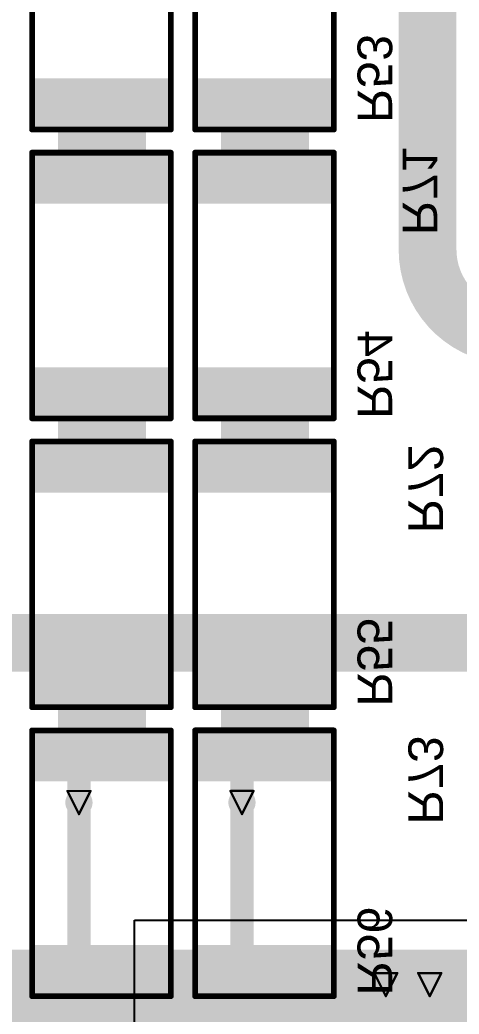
# Model space of a CAD drawing. Header units: inches. Extents: x 0 to 35.2, y -0.7 to 15.9.
# Drawn here: x 0.646 to 1.026, y 1.527 to 2.387 of the extents above; entities that cross this region are included whole.
import ezdxf

# ---------------------------------------------------------------- set-up
doc = ezdxf.new("R2010")
doc.units = ezdxf.units.IN
doc.header["$MEASUREMENT"] = 0
for name, color, linetype in [('Bottom Layer', 5, 'Continuous'), ('Bottom Overlay', 54, 'Continuous'), ('Bottom Paste', 16, 'Continuous'), ('Bottom Solder', 6, 'Continuous'), ('Drill Drawing', 1, 'Continuous'), ('GND1', 16, 'Continuous'), ('GND2', 76, 'Continuous'), ('Top Layer', 1, 'Continuous'), ('Via Holes', 16, 'Continuous')]:
    doc.layers.add(name, color=color, linetype=linetype)
doc.styles.add('Arial', font='', dxfattribs={"height": 0.2})
doc.styles.get('Arial').set_extended_font_data('Arial')

# ---------------------------------------------------------------- blocks, each defined once
blk = doc.blocks.new('RES_2010_B_10')
at = {"layer": 'Bottom Layer'}
for points in [[(-0.11024, 0.05512), (-0.0748, 0.05512), (-0.0748, -0.05512), (-0.11024, -0.05512)], [(0.0748, 0.05512), (0.11024, 0.05512), (0.11024, -0.05512), (0.0748, -0.05512)]]:
    blk.add_hatch(color=5, dxfattribs=at).paths.add_polyline_path(points)
at = {"layer": 'Bottom Paste'}
for points in [[(-0.11024, 0.05512), (-0.0748, 0.05512), (-0.0748, -0.05512), (-0.11024, -0.05512)], [(0.0748, 0.05512), (0.11024, 0.05512), (0.11024, -0.05512), (0.0748, -0.05512)]]:
    blk.add_hatch(color=16, dxfattribs=at).paths.add_polyline_path(points)
at = {"layer": 'Bottom Solder'}
for points in [[(-0.11424, 0.05912), (-0.0708, 0.05912), (-0.0708, -0.05912), (-0.11424, -0.05912)], [(0.0708, 0.05912), (0.11424, 0.05912), (0.11424, -0.05912), (0.0708, -0.05912)]]:
    blk.add_hatch(color=6, dxfattribs=at).paths.add_polyline_path(points)
at = {"layer": 'Bottom Overlay'}
for points in [[(-0.115, 0.06, 0.005, 0.005, 0), (-0.115, -0.06, 0.005, 0.005, 0)], [(-0.115, 0.06, 0.005, 0.005, 0), (0.115, 0.06, 0.005, 0.005, 0)], [(0.115, 0.06, 0.005, 0.005, 0), (0.115, -0.06, 0.005, 0.005, 0)], [(-0.115, -0.06, 0.005, 0.005, 0), (0.115, -0.06, 0.005, 0.005, 0)]]:
    blk.add_lwpolyline(points, format="xyseb", dxfattribs=at)
for points in [[(-0.11625, 0.06, 0.0025, 0.0025, 1), (-0.11375, 0.06, 0.0025, 0.0025, 1)], [(-0.11625, 0.06, 0.0025, 0.0025, 1), (-0.11375, 0.06, 0.0025, 0.0025, 1)], [(0.11375, 0.06, 0.0025, 0.0025, 1), (0.11625, 0.06, 0.0025, 0.0025, 1)], [(0.11375, 0.06, 0.0025, 0.0025, 1), (0.11625, 0.06, 0.0025, 0.0025, 1)], [(-0.11625, -0.06, 0.0025, 0.0025, 1), (-0.11375, -0.06, 0.0025, 0.0025, 1)], [(-0.11625, -0.06, 0.0025, 0.0025, 1), (-0.11375, -0.06, 0.0025, 0.0025, 1)], [(0.11375, -0.06, 0.0025, 0.0025, 1), (0.11625, -0.06, 0.0025, 0.0025, 1)], [(0.11375, -0.06, 0.0025, 0.0025, 1), (0.11625, -0.06, 0.0025, 0.0025, 1)]]:
    blk.add_lwpolyline(points, format="xyseb", close=True, dxfattribs=at)
blk = doc.blocks.new('RES_2010_B_13')
at = {"layer": 'Bottom Layer'}
for points in [[(-0.11024, 0.05512), (-0.0748, 0.05512), (-0.0748, -0.05512), (-0.11024, -0.05512)], [(0.0748, 0.05512), (0.11024, 0.05512), (0.11024, -0.05512), (0.0748, -0.05512)]]:
    blk.add_hatch(color=5, dxfattribs=at).paths.add_polyline_path(points)
at = {"layer": 'Bottom Paste'}
for points in [[(-0.11024, 0.05512), (-0.0748, 0.05512), (-0.0748, -0.05512), (-0.11024, -0.05512)], [(0.0748, 0.05512), (0.11024, 0.05512), (0.11024, -0.05512), (0.0748, -0.05512)]]:
    blk.add_hatch(color=16, dxfattribs=at).paths.add_polyline_path(points)
at = {"layer": 'Bottom Solder'}
for points in [[(-0.11424, 0.05912), (-0.0708, 0.05912), (-0.0708, -0.05912), (-0.11424, -0.05912)], [(0.0708, 0.05912), (0.11424, 0.05912), (0.11424, -0.05912), (0.0708, -0.05912)]]:
    blk.add_hatch(color=6, dxfattribs=at).paths.add_polyline_path(points)
at = {"layer": 'Bottom Overlay'}
for points in [[(-0.115, 0.06, 0.005, 0.005, 0), (-0.115, -0.06, 0.005, 0.005, 0)], [(-0.115, 0.06, 0.005, 0.005, 0), (0.115, 0.06, 0.005, 0.005, 0)], [(0.115, 0.06, 0.005, 0.005, 0), (0.115, -0.06, 0.005, 0.005, 0)], [(-0.115, -0.06, 0.005, 0.005, 0), (0.115, -0.06, 0.005, 0.005, 0)]]:
    blk.add_lwpolyline(points, format="xyseb", dxfattribs=at)
for points in [[(-0.11625, 0.06, 0.0025, 0.0025, 1), (-0.11375, 0.06, 0.0025, 0.0025, 1)], [(-0.11625, 0.06, 0.0025, 0.0025, 1), (-0.11375, 0.06, 0.0025, 0.0025, 1)], [(0.11375, 0.06, 0.0025, 0.0025, 1), (0.11625, 0.06, 0.0025, 0.0025, 1)], [(0.11375, 0.06, 0.0025, 0.0025, 1), (0.11625, 0.06, 0.0025, 0.0025, 1)], [(-0.11625, -0.06, 0.0025, 0.0025, 1), (-0.11375, -0.06, 0.0025, 0.0025, 1)], [(-0.11625, -0.06, 0.0025, 0.0025, 1), (-0.11375, -0.06, 0.0025, 0.0025, 1)], [(0.11375, -0.06, 0.0025, 0.0025, 1), (0.11625, -0.06, 0.0025, 0.0025, 1)], [(0.11375, -0.06, 0.0025, 0.0025, 1), (0.11625, -0.06, 0.0025, 0.0025, 1)]]:
    blk.add_lwpolyline(points, format="xyseb", close=True, dxfattribs=at)
blk = doc.blocks.new('RES_2010_B_59')
at = {"layer": 'Bottom Layer'}
for points in [[(-0.11024, 0.05512), (-0.0748, 0.05512), (-0.0748, -0.05512), (-0.11024, -0.05512)], [(0.0748, 0.05512), (0.11024, 0.05512), (0.11024, -0.05512), (0.0748, -0.05512)]]:
    blk.add_hatch(color=5, dxfattribs=at).paths.add_polyline_path(points)
at = {"layer": 'Bottom Paste'}
for points in [[(-0.11024, 0.05512), (-0.0748, 0.05512), (-0.0748, -0.05512), (-0.11024, -0.05512)], [(0.0748, 0.05512), (0.11024, 0.05512), (0.11024, -0.05512), (0.0748, -0.05512)]]:
    blk.add_hatch(color=16, dxfattribs=at).paths.add_polyline_path(points)
at = {"layer": 'Bottom Solder'}
for points in [[(-0.11424, 0.05912), (-0.0708, 0.05912), (-0.0708, -0.05912), (-0.11424, -0.05912)], [(0.0708, 0.05912), (0.11424, 0.05912), (0.11424, -0.05912), (0.0708, -0.05912)]]:
    blk.add_hatch(color=6, dxfattribs=at).paths.add_polyline_path(points)
at = {"layer": 'Bottom Overlay'}
for points in [[(0.115, 0.06, 0.005, 0.005, 0), (-0.115, 0.06, 0.005, 0.005, 0)], [(-0.115, -0.06, 0.005, 0.005, 0), (-0.115, 0.06, 0.005, 0.005, 0)], [(0.115, -0.06, 0.005, 0.005, 0), (0.115, 0.06, 0.005, 0.005, 0)], [(0.115, -0.06, 0.005, 0.005, 0), (-0.115, -0.06, 0.005, 0.005, 0)]]:
    blk.add_lwpolyline(points, format="xyseb", dxfattribs=at)
for points in [[(-0.11625, 0.06, 0.0025, 0.0025, 1), (-0.11375, 0.06, 0.0025, 0.0025, 1)], [(-0.11625, 0.06, 0.0025, 0.0025, 1), (-0.11375, 0.06, 0.0025, 0.0025, 1)], [(0.11375, 0.06, 0.0025, 0.0025, 1), (0.11625, 0.06, 0.0025, 0.0025, 1)], [(0.11375, 0.06, 0.0025, 0.0025, 1), (0.11625, 0.06, 0.0025, 0.0025, 1)], [(-0.11625, -0.06, 0.0025, 0.0025, 1), (-0.11375, -0.06, 0.0025, 0.0025, 1)], [(-0.11625, -0.06, 0.0025, 0.0025, 1), (-0.11375, -0.06, 0.0025, 0.0025, 1)], [(0.11375, -0.06, 0.0025, 0.0025, 1), (0.11625, -0.06, 0.0025, 0.0025, 1)], [(0.11375, -0.06, 0.0025, 0.0025, 1), (0.11625, -0.06, 0.0025, 0.0025, 1)]]:
    blk.add_lwpolyline(points, format="xyseb", close=True, dxfattribs=at)
blk = doc.blocks.new('RES_2010_B_60')
at = {"layer": 'Bottom Layer'}
for points in [[(-0.11024, 0.05512), (-0.0748, 0.05512), (-0.0748, -0.05512), (-0.11024, -0.05512)], [(0.0748, 0.05512), (0.11024, 0.05512), (0.11024, -0.05512), (0.0748, -0.05512)]]:
    blk.add_hatch(color=5, dxfattribs=at).paths.add_polyline_path(points)
at = {"layer": 'Bottom Paste'}
for points in [[(-0.11024, 0.05512), (-0.0748, 0.05512), (-0.0748, -0.05512), (-0.11024, -0.05512)], [(0.0748, 0.05512), (0.11024, 0.05512), (0.11024, -0.05512), (0.0748, -0.05512)]]:
    blk.add_hatch(color=16, dxfattribs=at).paths.add_polyline_path(points)
at = {"layer": 'Bottom Solder'}
for points in [[(-0.11424, 0.05912), (-0.0708, 0.05912), (-0.0708, -0.05912), (-0.11424, -0.05912)], [(0.0708, 0.05912), (0.11424, 0.05912), (0.11424, -0.05912), (0.0708, -0.05912)]]:
    blk.add_hatch(color=6, dxfattribs=at).paths.add_polyline_path(points)
at = {"layer": 'Bottom Overlay'}
for points in [[(0.115, 0.06, 0.005, 0.005, 0), (-0.115, 0.06, 0.005, 0.005, 0)], [(-0.115, -0.06, 0.005, 0.005, 0), (-0.115, 0.06, 0.005, 0.005, 0)], [(0.115, -0.06, 0.005, 0.005, 0), (0.115, 0.06, 0.005, 0.005, 0)], [(0.115, -0.06, 0.005, 0.005, 0), (-0.115, -0.06, 0.005, 0.005, 0)]]:
    blk.add_lwpolyline(points, format="xyseb", dxfattribs=at)
for points in [[(-0.11625, 0.06, 0.0025, 0.0025, 1), (-0.11375, 0.06, 0.0025, 0.0025, 1)], [(-0.11625, 0.06, 0.0025, 0.0025, 1), (-0.11375, 0.06, 0.0025, 0.0025, 1)], [(0.11375, 0.06, 0.0025, 0.0025, 1), (0.11625, 0.06, 0.0025, 0.0025, 1)], [(0.11375, 0.06, 0.0025, 0.0025, 1), (0.11625, 0.06, 0.0025, 0.0025, 1)], [(-0.11625, -0.06, 0.0025, 0.0025, 1), (-0.11375, -0.06, 0.0025, 0.0025, 1)], [(-0.11625, -0.06, 0.0025, 0.0025, 1), (-0.11375, -0.06, 0.0025, 0.0025, 1)], [(0.11375, -0.06, 0.0025, 0.0025, 1), (0.11625, -0.06, 0.0025, 0.0025, 1)], [(0.11375, -0.06, 0.0025, 0.0025, 1), (0.11625, -0.06, 0.0025, 0.0025, 1)]]:
    blk.add_lwpolyline(points, format="xyseb", close=True, dxfattribs=at)
blk = doc.blocks.new('RES_2010_B_61')
at = {"layer": 'Bottom Layer'}
for points in [[(-0.11024, 0.05512), (-0.0748, 0.05512), (-0.0748, -0.05512), (-0.11024, -0.05512)], [(0.0748, 0.05512), (0.11024, 0.05512), (0.11024, -0.05512), (0.0748, -0.05512)]]:
    blk.add_hatch(color=5, dxfattribs=at).paths.add_polyline_path(points)
at = {"layer": 'Bottom Paste'}
for points in [[(-0.11024, 0.05512), (-0.0748, 0.05512), (-0.0748, -0.05512), (-0.11024, -0.05512)], [(0.0748, 0.05512), (0.11024, 0.05512), (0.11024, -0.05512), (0.0748, -0.05512)]]:
    blk.add_hatch(color=16, dxfattribs=at).paths.add_polyline_path(points)
at = {"layer": 'Bottom Solder'}
for points in [[(-0.11424, 0.05912), (-0.0708, 0.05912), (-0.0708, -0.05912), (-0.11424, -0.05912)], [(0.0708, 0.05912), (0.11424, 0.05912), (0.11424, -0.05912), (0.0708, -0.05912)]]:
    blk.add_hatch(color=6, dxfattribs=at).paths.add_polyline_path(points)
at = {"layer": 'Bottom Overlay'}
for points in [[(0.115, 0.06, 0.005, 0.005, 0), (-0.115, 0.06, 0.005, 0.005, 0)], [(-0.115, -0.06, 0.005, 0.005, 0), (-0.115, 0.06, 0.005, 0.005, 0)], [(0.115, -0.06, 0.005, 0.005, 0), (0.115, 0.06, 0.005, 0.005, 0)], [(0.115, -0.06, 0.005, 0.005, 0), (-0.115, -0.06, 0.005, 0.005, 0)]]:
    blk.add_lwpolyline(points, format="xyseb", dxfattribs=at)
for points in [[(-0.11625, 0.06, 0.0025, 0.0025, 1), (-0.11375, 0.06, 0.0025, 0.0025, 1)], [(-0.11625, 0.06, 0.0025, 0.0025, 1), (-0.11375, 0.06, 0.0025, 0.0025, 1)], [(0.11375, 0.06, 0.0025, 0.0025, 1), (0.11625, 0.06, 0.0025, 0.0025, 1)], [(0.11375, 0.06, 0.0025, 0.0025, 1), (0.11625, 0.06, 0.0025, 0.0025, 1)], [(-0.11625, -0.06, 0.0025, 0.0025, 1), (-0.11375, -0.06, 0.0025, 0.0025, 1)], [(-0.11625, -0.06, 0.0025, 0.0025, 1), (-0.11375, -0.06, 0.0025, 0.0025, 1)], [(0.11375, -0.06, 0.0025, 0.0025, 1), (0.11625, -0.06, 0.0025, 0.0025, 1)], [(0.11375, -0.06, 0.0025, 0.0025, 1), (0.11625, -0.06, 0.0025, 0.0025, 1)]]:
    blk.add_lwpolyline(points, format="xyseb", close=True, dxfattribs=at)
blk = doc.blocks.new('RES_2010_B_83')
at = {"layer": 'Bottom Layer'}
for points in [[(-0.11024, 0.05512), (-0.0748, 0.05512), (-0.0748, -0.05512), (-0.11024, -0.05512)], [(0.0748, 0.05512), (0.11024, 0.05512), (0.11024, -0.05512), (0.0748, -0.05512)]]:
    blk.add_hatch(color=5, dxfattribs=at).paths.add_polyline_path(points)
at = {"layer": 'Bottom Paste'}
for points in [[(-0.11024, 0.05512), (-0.0748, 0.05512), (-0.0748, -0.05512), (-0.11024, -0.05512)], [(0.0748, 0.05512), (0.11024, 0.05512), (0.11024, -0.05512), (0.0748, -0.05512)]]:
    blk.add_hatch(color=16, dxfattribs=at).paths.add_polyline_path(points)
at = {"layer": 'Bottom Solder'}
for points in [[(-0.11424, 0.05912), (-0.0708, 0.05912), (-0.0708, -0.05912), (-0.11424, -0.05912)], [(0.0708, 0.05912), (0.11424, 0.05912), (0.11424, -0.05912), (0.0708, -0.05912)]]:
    blk.add_hatch(color=6, dxfattribs=at).paths.add_polyline_path(points)
at = {"layer": 'Bottom Overlay'}
for points in [[(0.115, 0.06, 0.005, 0.005, 0), (-0.115, 0.06, 0.005, 0.005, 0)], [(-0.115, -0.06, 0.005, 0.005, 0), (-0.115, 0.06, 0.005, 0.005, 0)], [(0.115, -0.06, 0.005, 0.005, 0), (0.115, 0.06, 0.005, 0.005, 0)], [(0.115, -0.06, 0.005, 0.005, 0), (-0.115, -0.06, 0.005, 0.005, 0)]]:
    blk.add_lwpolyline(points, format="xyseb", dxfattribs=at)
for points in [[(-0.11625, 0.06, 0.0025, 0.0025, 1), (-0.11375, 0.06, 0.0025, 0.0025, 1)], [(-0.11625, 0.06, 0.0025, 0.0025, 1), (-0.11375, 0.06, 0.0025, 0.0025, 1)], [(0.11375, 0.06, 0.0025, 0.0025, 1), (0.11625, 0.06, 0.0025, 0.0025, 1)], [(0.11375, 0.06, 0.0025, 0.0025, 1), (0.11625, 0.06, 0.0025, 0.0025, 1)], [(-0.11625, -0.06, 0.0025, 0.0025, 1), (-0.11375, -0.06, 0.0025, 0.0025, 1)], [(-0.11625, -0.06, 0.0025, 0.0025, 1), (-0.11375, -0.06, 0.0025, 0.0025, 1)], [(0.11375, -0.06, 0.0025, 0.0025, 1), (0.11625, -0.06, 0.0025, 0.0025, 1)], [(0.11375, -0.06, 0.0025, 0.0025, 1), (0.11625, -0.06, 0.0025, 0.0025, 1)]]:
    blk.add_lwpolyline(points, format="xyseb", close=True, dxfattribs=at)
blk = doc.blocks.new('RES_2010_B_84')
at = {"layer": 'Bottom Layer'}
for points in [[(-0.11024, 0.05512), (-0.0748, 0.05512), (-0.0748, -0.05512), (-0.11024, -0.05512)], [(0.0748, 0.05512), (0.11024, 0.05512), (0.11024, -0.05512), (0.0748, -0.05512)]]:
    blk.add_hatch(color=5, dxfattribs=at).paths.add_polyline_path(points)
at = {"layer": 'Bottom Paste'}
for points in [[(-0.11024, 0.05512), (-0.0748, 0.05512), (-0.0748, -0.05512), (-0.11024, -0.05512)], [(0.0748, 0.05512), (0.11024, 0.05512), (0.11024, -0.05512), (0.0748, -0.05512)]]:
    blk.add_hatch(color=16, dxfattribs=at).paths.add_polyline_path(points)
at = {"layer": 'Bottom Solder'}
for points in [[(-0.11424, 0.05912), (-0.0708, 0.05912), (-0.0708, -0.05912), (-0.11424, -0.05912)], [(0.0708, 0.05912), (0.11424, 0.05912), (0.11424, -0.05912), (0.0708, -0.05912)]]:
    blk.add_hatch(color=6, dxfattribs=at).paths.add_polyline_path(points)
at = {"layer": 'Bottom Overlay'}
for points in [[(0.115, 0.06, 0.005, 0.005, 0), (-0.115, 0.06, 0.005, 0.005, 0)], [(-0.115, -0.06, 0.005, 0.005, 0), (-0.115, 0.06, 0.005, 0.005, 0)], [(0.115, -0.06, 0.005, 0.005, 0), (0.115, 0.06, 0.005, 0.005, 0)], [(0.115, -0.06, 0.005, 0.005, 0), (-0.115, -0.06, 0.005, 0.005, 0)]]:
    blk.add_lwpolyline(points, format="xyseb", dxfattribs=at)
for points in [[(-0.11625, 0.06, 0.0025, 0.0025, 1), (-0.11375, 0.06, 0.0025, 0.0025, 1)], [(-0.11625, 0.06, 0.0025, 0.0025, 1), (-0.11375, 0.06, 0.0025, 0.0025, 1)], [(0.11375, 0.06, 0.0025, 0.0025, 1), (0.11625, 0.06, 0.0025, 0.0025, 1)], [(0.11375, 0.06, 0.0025, 0.0025, 1), (0.11625, 0.06, 0.0025, 0.0025, 1)], [(-0.11625, -0.06, 0.0025, 0.0025, 1), (-0.11375, -0.06, 0.0025, 0.0025, 1)], [(-0.11625, -0.06, 0.0025, 0.0025, 1), (-0.11375, -0.06, 0.0025, 0.0025, 1)], [(0.11375, -0.06, 0.0025, 0.0025, 1), (0.11625, -0.06, 0.0025, 0.0025, 1)], [(0.11375, -0.06, 0.0025, 0.0025, 1), (0.11625, -0.06, 0.0025, 0.0025, 1)]]:
    blk.add_lwpolyline(points, format="xyseb", close=True, dxfattribs=at)
blk = doc.blocks.new('RES_2010_B_85')
at = {"layer": 'Bottom Layer'}
for points in [[(-0.11024, 0.05512), (-0.0748, 0.05512), (-0.0748, -0.05512), (-0.11024, -0.05512)], [(0.0748, 0.05512), (0.11024, 0.05512), (0.11024, -0.05512), (0.0748, -0.05512)]]:
    blk.add_hatch(color=5, dxfattribs=at).paths.add_polyline_path(points)
at = {"layer": 'Bottom Paste'}
for points in [[(-0.11024, 0.05512), (-0.0748, 0.05512), (-0.0748, -0.05512), (-0.11024, -0.05512)], [(0.0748, 0.05512), (0.11024, 0.05512), (0.11024, -0.05512), (0.0748, -0.05512)]]:
    blk.add_hatch(color=16, dxfattribs=at).paths.add_polyline_path(points)
at = {"layer": 'Bottom Solder'}
for points in [[(-0.11424, 0.05912), (-0.0708, 0.05912), (-0.0708, -0.05912), (-0.11424, -0.05912)], [(0.0708, 0.05912), (0.11424, 0.05912), (0.11424, -0.05912), (0.0708, -0.05912)]]:
    blk.add_hatch(color=6, dxfattribs=at).paths.add_polyline_path(points)
at = {"layer": 'Bottom Overlay'}
for points in [[(0.115, 0.06, 0.005, 0.005, 0), (-0.115, 0.06, 0.005, 0.005, 0)], [(-0.115, -0.06, 0.005, 0.005, 0), (-0.115, 0.06, 0.005, 0.005, 0)], [(0.115, -0.06, 0.005, 0.005, 0), (0.115, 0.06, 0.005, 0.005, 0)], [(0.115, -0.06, 0.005, 0.005, 0), (-0.115, -0.06, 0.005, 0.005, 0)]]:
    blk.add_lwpolyline(points, format="xyseb", dxfattribs=at)
for points in [[(-0.11625, 0.06, 0.0025, 0.0025, 1), (-0.11375, 0.06, 0.0025, 0.0025, 1)], [(-0.11625, 0.06, 0.0025, 0.0025, 1), (-0.11375, 0.06, 0.0025, 0.0025, 1)], [(0.11375, 0.06, 0.0025, 0.0025, 1), (0.11625, 0.06, 0.0025, 0.0025, 1)], [(0.11375, 0.06, 0.0025, 0.0025, 1), (0.11625, 0.06, 0.0025, 0.0025, 1)], [(-0.11625, -0.06, 0.0025, 0.0025, 1), (-0.11375, -0.06, 0.0025, 0.0025, 1)], [(-0.11625, -0.06, 0.0025, 0.0025, 1), (-0.11375, -0.06, 0.0025, 0.0025, 1)], [(0.11375, -0.06, 0.0025, 0.0025, 1), (0.11625, -0.06, 0.0025, 0.0025, 1)], [(0.11375, -0.06, 0.0025, 0.0025, 1), (0.11625, -0.06, 0.0025, 0.0025, 1)]]:
    blk.add_lwpolyline(points, format="xyseb", close=True, dxfattribs=at)

msp = doc.modelspace()

# ---------------------------------------------------------------- hatches: boundary and pattern name
at = {"layer": 'Bottom Layer'}
for points in [[(0.67906, 2.24997), (0.75515, 2.24997), (0.75515, 2.31493), (0.67906, 2.31493)], [(0.82004, 2.24999), (0.89613, 2.24999), (0.89613, 2.31495), (0.82004, 2.31495)], [(0.67905, 1.99997), (0.75514, 1.99997), (0.75514, 2.06494), (0.67905, 2.06494)], [(0.82004, 1.99999), (0.89613, 1.99999), (0.89613, 2.06495), (0.82004, 2.06495)], [(0.67905, 1.74997), (0.75514, 1.74997), (0.75514, 1.81493), (0.67905, 1.81493)], [(0.82004, 1.74999), (0.89613, 1.74999), (0.89613, 1.81495), (0.82004, 1.81495)], [(0.37934, 1.45447), (1.36, 1.45447), (1.36, 1.58265), (0.37934, 1.58265)]]:
    msp.add_hatch(color=5, dxfattribs=at).paths.add_polyline_path(points)
h = msp.add_hatch(color=5, dxfattribs=at)
edge = h.paths.add_edge_path()
edge.add_arc((0.69709, 1.70998), 0.01181, 0, 360)
h = msp.add_hatch(color=5, dxfattribs=at)
edge = h.paths.add_edge_path()
edge.add_arc((0.83808, 1.71001), 0.01181, 0, 360)
h = msp.add_hatch(color=5, dxfattribs=at)
edge = h.paths.add_edge_path()
edge.add_arc((0.96246, 1.55245), 0.01181, 0, 360)
h = msp.add_hatch(color=5, dxfattribs=at)
edge = h.paths.add_edge_path()
edge.add_arc((1.00046, 1.55245), 0.01181, 0, 360)
at = {"layer": 'GND1'}
h = msp.add_hatch(color=16, dxfattribs=at)
edge = h.paths.add_edge_path()
edge.add_arc((0.69709, 1.70998), 0.01181, 0, 360)
h = msp.add_hatch(color=16, dxfattribs=at)
edge = h.paths.add_edge_path()
edge.add_arc((0.83808, 1.71001), 0.01181, 0, 360)
h = msp.add_hatch(color=16, dxfattribs=at)
edge = h.paths.add_edge_path()
edge.add_arc((0.96246, 1.55245), 0.01181, 0, 360)
h = msp.add_hatch(color=16, dxfattribs=at)
edge = h.paths.add_edge_path()
edge.add_arc((1.00046, 1.55245), 0.01181, 0, 360)
at = {"layer": 'GND2'}
h = msp.add_hatch(color=76, dxfattribs=at)
edge = h.paths.add_edge_path()
edge.add_arc((0.69709, 1.70998), 0.01181, 0, 360)
h = msp.add_hatch(color=76, dxfattribs=at)
edge = h.paths.add_edge_path()
edge.add_arc((0.83808, 1.71001), 0.01181, 0, 360)
h = msp.add_hatch(color=76, dxfattribs=at)
edge = h.paths.add_edge_path()
edge.add_arc((0.96246, 1.55245), 0.01181, 0, 360)
h = msp.add_hatch(color=76, dxfattribs=at)
edge = h.paths.add_edge_path()
edge.add_arc((1.00046, 1.55245), 0.01181, 0, 360)
at = {"layer": 'Top Layer'}
h = msp.add_hatch(color=1, dxfattribs=at)
edge = h.paths.add_edge_path()
edge.add_arc((0.69709, 1.70998), 0.01181, 0, 360)
h = msp.add_hatch(color=1, dxfattribs=at)
edge = h.paths.add_edge_path()
edge.add_arc((0.83808, 1.71001), 0.01181, 0, 360)
h = msp.add_hatch(color=1, dxfattribs=at)
edge = h.paths.add_edge_path()
edge.add_arc((0.96246, 1.55245), 0.01181, 0, 360)
h = msp.add_hatch(color=1, dxfattribs=at)
edge = h.paths.add_edge_path()
edge.add_arc((1.00046, 1.55245), 0.01181, 0, 360)
at = {"layer": 'Via Holes'}
h = msp.add_hatch(color=7, dxfattribs=at)
edge = h.paths.add_edge_path()
edge.add_arc((0.69709, 1.70998), 0.00591, 0, 360)
h = msp.add_hatch(color=7, dxfattribs=at)
edge = h.paths.add_edge_path()
edge.add_arc((0.83808, 1.71001), 0.00591, 0, 360)
h = msp.add_hatch(color=7, dxfattribs=at)
edge = h.paths.add_edge_path()
edge.add_arc((0.96246, 1.55245), 0.00591, 0, 360)
h = msp.add_hatch(color=7, dxfattribs=at)
edge = h.paths.add_edge_path()
edge.add_arc((1.00046, 1.55245), 0.00591, 0, 360)

# ---------------------------------------------------------------- linework, layer by layer
at = {"layer": 'Bottom Layer'}
for points in [[(0.69709, 1.70998, 0.02, 0.02, 0), (0.69709, 1.74996, 0.02, 0.02, 0)], [(0.83808, 1.71001, 0.02, 0.02, 0), (0.83808, 1.74998, 0.02, 0.02, 0)]]:
    msp.add_lwpolyline(points, format="xyseb", dxfattribs=at)
for points in [[(0.69209, 1.74996, 0.01, 0.01, 1), (0.70209, 1.74996, 0.01, 0.01, 1)], [(0.83308, 1.74998, 0.01, 0.01, 1), (0.84308, 1.74998, 0.01, 0.01, 1)], [(0.69209, 1.70998, 0.01, 0.01, 1), (0.70209, 1.70998, 0.01, 0.01, 1)], [(0.83308, 1.71001, 0.01, 0.01, 1), (0.84308, 1.71001, 0.01, 0.01, 1)]]:
    msp.add_lwpolyline(points, format="xyseb", close=True, dxfattribs=at)
at = {"layer": 'Drill Drawing'}
for points in [[(0.68709, 1.71998, 0.002, 0.002, 0), (0.70709, 1.71998, 0.002, 0.002, 0)], [(0.68709, 1.71998, 0.002, 0.002, 0), (0.69709, 1.69998, 0.002, 0.002, 0)], [(0.69709, 1.69998, 0.002, 0.002, 0), (0.70709, 1.71998, 0.002, 0.002, 0)], [(0.82808, 1.72001, 0.002, 0.002, 0), (0.84808, 1.72001, 0.002, 0.002, 0)], [(0.82808, 1.72001, 0.002, 0.002, 0), (0.83808, 1.70001, 0.002, 0.002, 0)], [(0.83808, 1.70001, 0.002, 0.002, 0), (0.84808, 1.72001, 0.002, 0.002, 0)], [(0.95246, 1.56245, 0.002, 0.002, 0), (0.97246, 1.56245, 0.002, 0.002, 0)], [(0.95246, 1.56245, 0.002, 0.002, 0), (0.96246, 1.54245, 0.002, 0.002, 0)], [(0.96246, 1.54245, 0.002, 0.002, 0), (0.97246, 1.56245, 0.002, 0.002, 0)], [(0.99046, 1.56245, 0.002, 0.002, 0), (1.01046, 1.56245, 0.002, 0.002, 0)], [(0.99046, 1.56245, 0.002, 0.002, 0), (1.00046, 1.54245, 0.002, 0.002, 0)], [(1.00046, 1.54245, 0.002, 0.002, 0), (1.01046, 1.56245, 0.002, 0.002, 0)]]:
    msp.add_lwpolyline(points, format="xyseb", dxfattribs=at)
for points in [[(0.68659, 1.71998, 0.001, 0.001, 1), (0.68759, 1.71998, 0.001, 0.001, 1)], [(0.68659, 1.71998, 0.001, 0.001, 1), (0.68759, 1.71998, 0.001, 0.001, 1)], [(0.70659, 1.71998, 0.001, 0.001, 1), (0.70759, 1.71998, 0.001, 0.001, 1)], [(0.70659, 1.71998, 0.001, 0.001, 1), (0.70759, 1.71998, 0.001, 0.001, 1)], [(0.82758, 1.72001, 0.001, 0.001, 1), (0.82858, 1.72001, 0.001, 0.001, 1)], [(0.82758, 1.72001, 0.001, 0.001, 1), (0.82858, 1.72001, 0.001, 0.001, 1)], [(0.84758, 1.72001, 0.001, 0.001, 1), (0.84858, 1.72001, 0.001, 0.001, 1)], [(0.84758, 1.72001, 0.001, 0.001, 1), (0.84858, 1.72001, 0.001, 0.001, 1)], [(0.69659, 1.69998, 0.001, 0.001, 1), (0.69759, 1.69998, 0.001, 0.001, 1)], [(0.69659, 1.69998, 0.001, 0.001, 1), (0.69759, 1.69998, 0.001, 0.001, 1)], [(0.83758, 1.70001, 0.001, 0.001, 1), (0.83858, 1.70001, 0.001, 0.001, 1)], [(0.83758, 1.70001, 0.001, 0.001, 1), (0.83858, 1.70001, 0.001, 0.001, 1)], [(0.95196, 1.56245, 0.001, 0.001, 1), (0.95296, 1.56245, 0.001, 0.001, 1)], [(0.95196, 1.56245, 0.001, 0.001, 1), (0.95296, 1.56245, 0.001, 0.001, 1)], [(0.97196, 1.56245, 0.001, 0.001, 1), (0.97296, 1.56245, 0.001, 0.001, 1)], [(0.97196, 1.56245, 0.001, 0.001, 1), (0.97296, 1.56245, 0.001, 0.001, 1)], [(0.98996, 1.56245, 0.001, 0.001, 1), (0.99096, 1.56245, 0.001, 0.001, 1)], [(0.98996, 1.56245, 0.001, 0.001, 1), (0.99096, 1.56245, 0.001, 0.001, 1)], [(1.00996, 1.56245, 0.001, 0.001, 1), (1.01096, 1.56245, 0.001, 0.001, 1)], [(1.00996, 1.56245, 0.001, 0.001, 1), (1.01096, 1.56245, 0.001, 0.001, 1)], [(0.96196, 1.54245, 0.001, 0.001, 1), (0.96296, 1.54245, 0.001, 0.001, 1)], [(0.96196, 1.54245, 0.001, 0.001, 1), (0.96296, 1.54245, 0.001, 0.001, 1)], [(0.99996, 1.54245, 0.001, 0.001, 1), (1.00096, 1.54245, 0.001, 0.001, 1)], [(0.99996, 1.54245, 0.001, 0.001, 1), (1.00096, 1.54245, 0.001, 0.001, 1)]]:
    msp.add_lwpolyline(points, format="xyseb", close=True, dxfattribs=at)
at = {"layer": 'GND1'}
for p, q in [((0.745, 0.72), (0.745, 1.60827)), ((0.745, 1.60827), (1.26, 1.60827))]:
    msp.add_line(p, q, dxfattribs=at)
at = {"layer": 'Top Layer'}
for points in [[(0.99858, 2.1885, 0.05, 0.05, 0), (0.99858, 2.89589, 0.05, 0.05, 0)], [(1.07295, 2.11413, 0.05, 0.05, -0.414214), (0.99858, 2.1885, 0.05, 0.05, 0)], [(0.42398, 1.84819, 0.05, 0.05, 0), (1.23429, 1.84819, 0.05, 0.05, 0)], [(0.69709, 1.36661, 0.02, 0.02, 0), (0.69709, 1.70998, 0.02, 0.02, 0)], [(0.83808, 1.39248, 0.02, 0.02, 0), (0.83808, 1.71001, 0.02, 0.02, 0)]]:
    msp.add_lwpolyline(points, format="xyseb", dxfattribs=at)
for points in [[(0.98608, 2.1885, 0.025, 0.025, 1), (1.01108, 2.1885, 0.025, 0.025, 1)], [(0.98608, 2.1885, 0.025, 0.025, 1), (1.01108, 2.1885, 0.025, 0.025, 1)], [(0.69209, 1.70998, 0.01, 0.01, 1), (0.70209, 1.70998, 0.01, 0.01, 1)], [(0.83308, 1.71001, 0.01, 0.01, 1), (0.84308, 1.71001, 0.01, 0.01, 1)]]:
    msp.add_lwpolyline(points, format="xyseb", close=True, dxfattribs=at)

# ---------------------------------------------------------------- block references
for name, p, rotation in [('RES_2010_B_85', (0.71656, 2.40745), 270), ('RES_2010_B_61', (0.85754, 2.40747), 270), ('RES_2010_B_84', (0.71655, 2.15746), 270), ('RES_2010_B_60', (0.85754, 2.15747), 270), ('RES_2010_B_83', (0.71655, 1.90745), 270), ('RES_2010_B_59', (0.85754, 1.90747), 270), ('RES_2010_B_13', (0.71655, 1.65743), 90), ('RES_2010_B_10', (0.85754, 1.65745), 90)]:
    msp.add_blockref(name, p, dxfattribs=dict(rotation=rotation))

# ---------------------------------------------------------------- texts
at = {"layer": 'Bottom Overlay', "style": 'Arial', "text_generation_flag": 2}
for s, p in [('R53', (0.938, 2.29801)), ('R71', (0.977, 2.20101)), ('R54', (0.938, 2.04201)), ('R72', (0.982, 1.94301)), ('R55', (0.938, 1.79301)), ('R73', (0.982, 1.69101)), ('R56', (0.938, 1.54301))]:
    msp.add_text(s, height=0.03, rotation=270, dxfattribs=at).set_placement(p)

doc.saveas('drawing.dxf')
